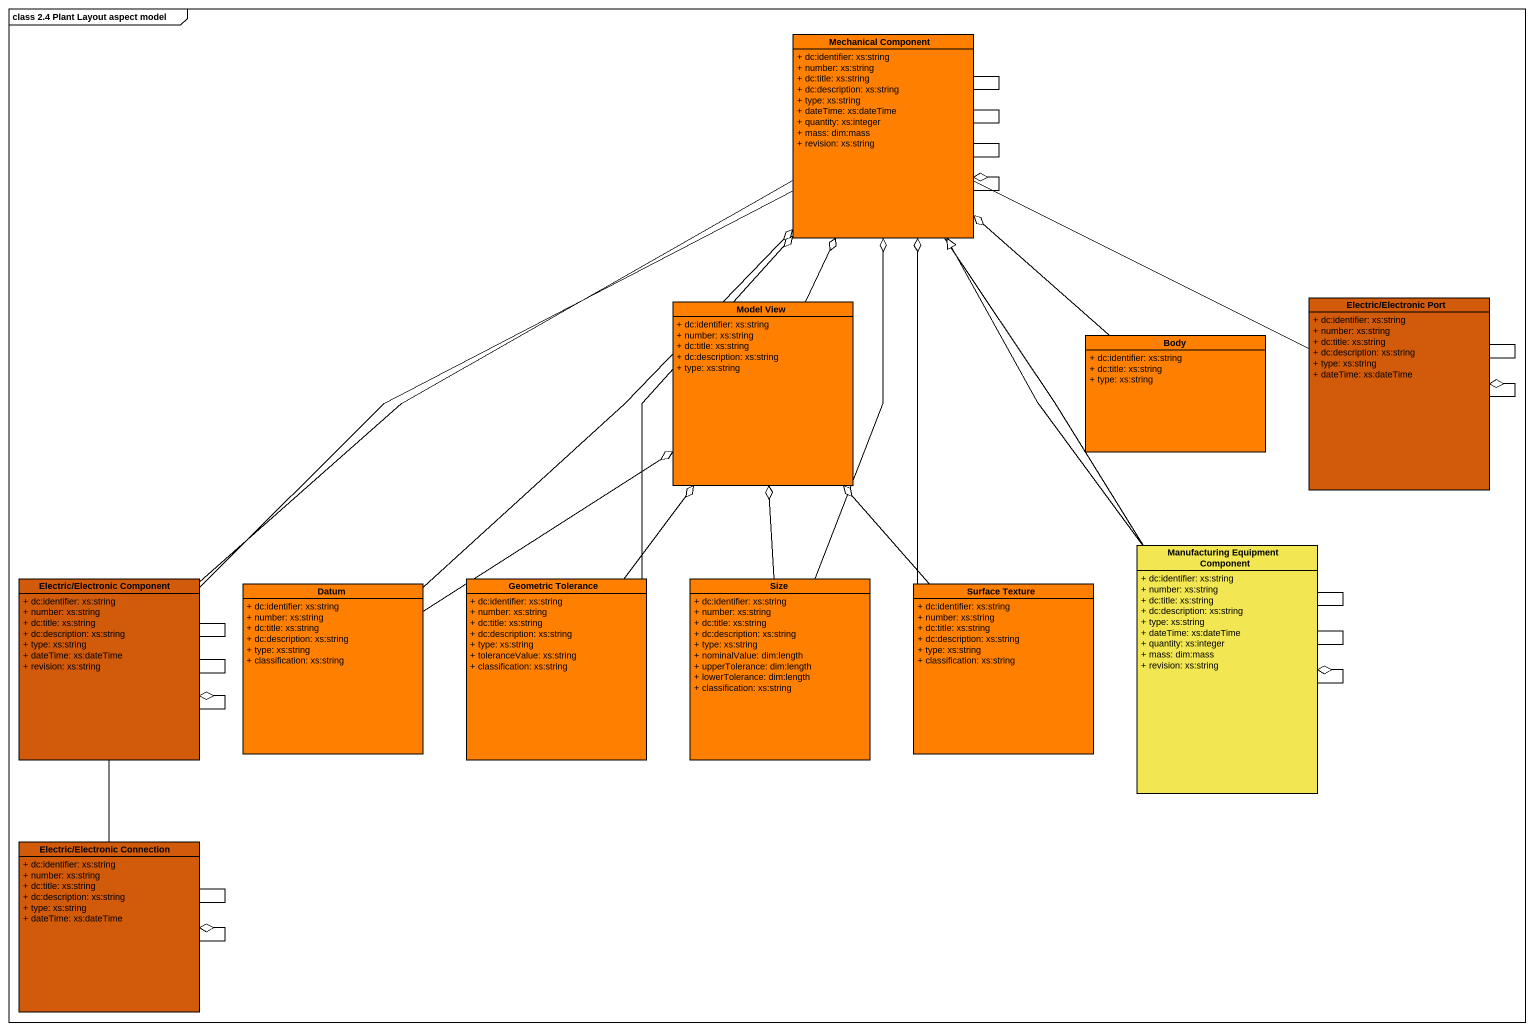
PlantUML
@startuml
mainframe class 2.4 Plant Layout aspect model
hide circle
hide empty members
skinparam classAttributeIconSize 0
class "Mechanical Component" as Mechanical_Component #FF8000 {
  + dc:identifier: xs:string
  + number: xs:string
  + dc:title: xs:string
  + dc:description: xs:string
  + type: xs:string
  + dateTime: xs:dateTime
  + quantity: xs:integer
  + mass: dim:mass
  + revision: xs:string
}
class "Electric/Electronic Port" as Electric_Electronic_Port #D25A0B {
  + dc:identifier: xs:string
  + number: xs:string
  + dc:title: xs:string
  + dc:description: xs:string
  + type: xs:string
  + dateTime: xs:dateTime
}
class "Model View" as Model_View #FF8000 {
  + dc:identifier: xs:string
  + number: xs:string
  + dc:title: xs:string
  + dc:description: xs:string
  + type: xs:string
}
class Body #FF8000 {
  + dc:identifier: xs:string
  + dc:title: xs:string
  + type: xs:string
}
class "Manufacturing Equipment Component" as Manufacturing_Equipment #F2E753 {
  + dc:identifier: xs:string
  + number: xs:string
  + dc:title: xs:string
  + dc:description: xs:string
  + type: xs:string
  + dateTime: xs:dateTime
  + quantity: xs:integer
  + mass: dim:mass
  + revision: xs:string
}
class "Electric/Electronic Component" as Electric_Electronic #D25A0B {
  + dc:identifier: xs:string
  + number: xs:string
  + dc:title: xs:string
  + dc:description: xs:string
  + type: xs:string
  + dateTime: xs:dateTime
  + revision: xs:string
}
class Datum #FF8000 {
  + dc:identifier: xs:string
  + number: xs:string
  + dc:title: xs:string
  + dc:description: xs:string
  + type: xs:string
  + classification: xs:string
}
class "Geometric Tolerance" as Geometric_Tolerance #FF8000 {
  + dc:identifier: xs:string
  + number: xs:string
  + dc:title: xs:string
  + dc:description: xs:string
  + type: xs:string
  + toleranceValue: xs:string
  + classification: xs:string
}
class Size #FF8000 {
  + dc:identifier: xs:string
  + number: xs:string
  + dc:title: xs:string
  + dc:description: xs:string
  + type: xs:string
  + nominalValue: dim:length
  + upperTolerance: dim:length
  + lowerTolerance: dim:length
  + classification: xs:string
}
class "Surface Texture" as Surface_Texture #FF8000 {
  + dc:identifier: xs:string
  + number: xs:string
  + dc:title: xs:string
  + dc:description: xs:string
  + type: xs:string
  + classification: xs:string
}
class "Electric/Electronic Connection" as Electric_Electronic_2 #D25A0B {
  + dc:identifier: xs:string
  + number: xs:string
  + dc:title: xs:string
  + dc:description: xs:string
  + type: xs:string
  + dateTime: xs:dateTime
}
Mechanical_Component -- Mechanical_Component
Mechanical_Component -- Mechanical_Component
Mechanical_Component -- Mechanical_Component
Mechanical_Component --o Mechanical_Component
Electric_Electronic_Port -left- Mechanical_Component
Electric_Electronic_Port -- Electric_Electronic_Port
Electric_Electronic_Port --o Electric_Electronic_Port
Model_View -up-o Mechanical_Component
Body -up-o Mechanical_Component
Manufacturing_Equipment -up-|> Mechanical_Component
Manufacturing_Equipment -up- Mechanical_Component
Manufacturing_Equipment -- Manufacturing_Equipment
Manufacturing_Equipment -- Manufacturing_Equipment
Manufacturing_Equipment --o Manufacturing_Equipment
Electric_Electronic -up- Mechanical_Component
Electric_Electronic -up- Mechanical_Component
Electric_Electronic -- Electric_Electronic
Electric_Electronic -- Electric_Electronic
Electric_Electronic --o Electric_Electronic
Datum -up-o Mechanical_Component
Datum -up-o Model_View
Geometric_Tolerance -up-o Mechanical_Component
Geometric_Tolerance -up-o Model_View
Size -up-o Mechanical_Component
Size -up-o Model_View
Surface_Texture -up-o Mechanical_Component
Surface_Texture -up-o Model_View
Electric_Electronic_2 -up- Electric_Electronic
Electric_Electronic_2 -- Electric_Electronic_2
Electric_Electronic_2 --o Electric_Electronic_2
@enduml
